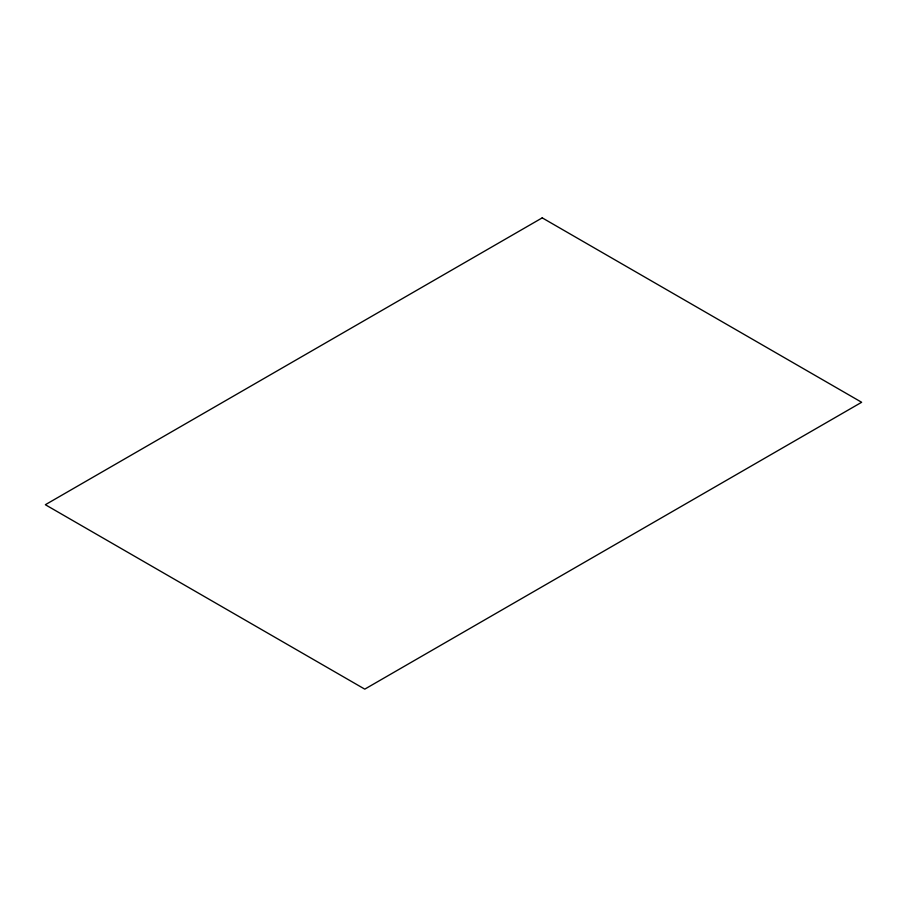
<?xml version="1.0" encoding="UTF-8"?>
<svg xmlns="http://www.w3.org/2000/svg" width="907" height="907" viewBox="0 0 907 907"><rect width="100%" height="100%" fill="white"/><g stroke="black" fill="none" stroke-linecap="round" stroke-linejoin="round"><path stroke-width="1.36" d="M542.227 217.861L45.35 504.723L364.773 689.139L861.65 402.277L542.227 217.861"/></g></svg>
